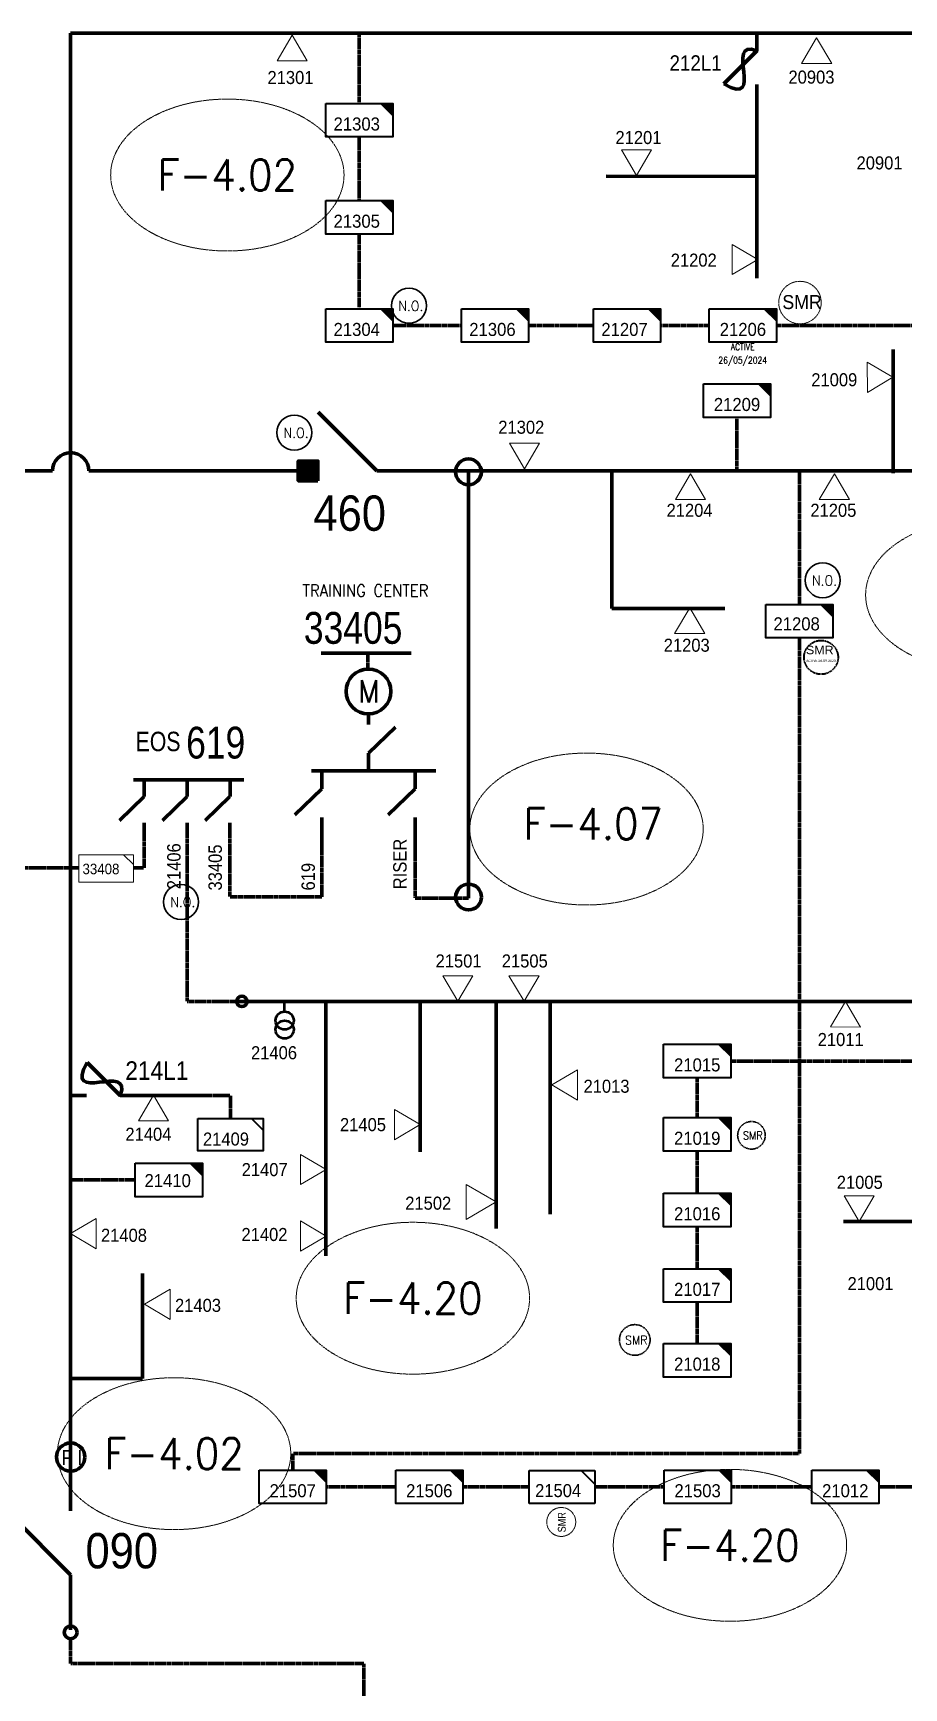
# Model space of a CAD drawing. Header units: metres. Extents: x 65984 to 144644, y -19036 to 23726.
# Drawn here: x 111578.6 to 111825.1, y 20995.5 to 21464 of the extents above; entities that cross this region are included whole.
import ezdxf
from ezdxf.enums import TextEntityAlignment as Align

# ---------------------------------------------------------------- set-up
doc = ezdxf.new("R2010")
doc.units = ezdxf.units.M
doc.header["$MEASUREMENT"] = 0
doc.linetypes.add('DGN Style 3', pattern=[0.013877, 0, -0.013877])
doc.linetypes.add('DGN Style 4', pattern=[1.6, 0.8, -0.4, 0, -0.4])
doc.layers.get('0').update_dxf_attribs({"color": 95, "lineweight": 40})
for name, color, linetype, lineweight in [('ABS', 7, 'Continuous', 40), ('ABS NUMBER', 112, 'Continuous', 30), ('d_eos', 111, 'Continuous', 40), ('d_eos no', 121, 'Continuous', 40), ('d_fco', 5, 'Continuous', 40), ('d_fco text', 95, 'Continuous', 40), ('d_oh branch', 94, 'Continuous', 40), ('d_switch', 95, 'Continuous', 40), ('d_tf', 1, 'Continuous', 40), ('d_tf no', 6, 'Continuous', 40), ('d_tf_200', 1, 'Continuous', 40), ('d_ug cable', 95, 'Continuous', 40), ('d_unit sub', 7, 'Continuous', 40), ('d_village name', 7, 'Continuous', 40), ('EARTH FAULT INDICATOR', 95, 'Continuous', 40), ('FDR  2  03', 240, 'Continuous', 40), ('FDR  4  02', 126, 'Continuous', 40), ('fedr no', 95, 'Continuous', 40), ('Level 37', 7, 'Continuous', 0), ('O H MAIN FEEDER', 4, 'Continuous', 100), ('SW N O', 114, 'Continuous', 30)]:
    doc.layers.add(name, color=color, linetype=linetype, lineweight=lineweight)
doc.styles.get("Standard").update_dxf_attribs({"font": 'txt.shx'})
doc.styles.add('Style-Andalus', font='andlso.ttf')
doc.styles.add('Style-Arial', font='arial.ttf')
doc.styles.add('Style-ENGINEERING', font='ENGINEERING.shx')
doc.styles.add('Style-msdefault', font='msdefault.shx')
doc.styles.add('Style-STANDARD', font='STANDARD.shx')

# ---------------------------------------------------------------- blocks, each defined once
blk = doc.blocks.new('TFU_15')
at = {"layer": 'd_tf_200', "color": 194, "linetype": 'Continuous', "lineweight": 53}
blk.add_line((0, 10), (0, 0), dxfattribs=at)
at = {"layer": 'd_tf_200', "color": 194, "linetype": 'Continuous', "lineweight": 53, "extrusion": (0, 0, -1)}
for centre in [(0, 30), (0, 20)]:
    blk.add_circle(centre, 10, dxfattribs=at)
blk = doc.blocks.new('*U849')
at = {"layer": 'ABS', "color": 7, "linetype": 'Continuous', "lineweight": 211, "ltscale": 0.246588}
for p, q in [((-8.32, 9.06), (-8.32, 16.62)), ((-8.32, 9.06), (8.3, -7.56)), ((-8.32, -16.6), (-8.32, -9.05))]:
    blk.add_line(p, q, dxfattribs=at)
blk = doc.blocks.new('*U847')
at = {"layer": 'd_eos', "color": 7, "linetype": 'Continuous', "lineweight": 211, "ltscale": 0.638341}
for p, q in [((2.81, 10.59), (-3.99, 17.6)), ((-4.63, 10.59), (-7.46, 10.59)), ((7.46, 10.59), (2.81, 10.59)), ((7.46, 13.65), (7.46, -17.57)), ((2.81, -1.55), (-3.99, 5.45)), ((-4.63, -1.55), (-7.46, -1.55)), ((7.46, -1.55), (2.81, -1.55)), ((2.81, -13.69), (-3.99, -6.69)), ((-4.64, -13.69), (-7.46, -13.69)), ((7.46, -13.7), (2.81, -13.7))]:
    blk.add_line(p, q, dxfattribs=at)
blk = doc.blocks.new('ABS2_1_1')
at = {"color": 0, "linetype": 'ByBlock', "lineweight": -2, "ltscale": 500}
for q in [(-29900, 43500), (0, 0)]:
    blk.add_line((0, 13600), q, dxfattribs=at)
at = {"color": 0, "linetype": 'ByBlock', "lineweight": -2, "ltscale": 500, "flags": 128}
for points in [[(5000, 43600), (-5000, 43600), (-5000, 53600), (5000, 53600)], [(3791, 49653), (3791, 49653), (3791, 49653)]]:
    blk.add_lwpolyline(points, close=True, dxfattribs=at)
at = {"color": 0, "linetype": 'ByBlock', "lineweight": -2, "ltscale": 500}
for points in [[(5000, 43600), (-5000, 43600), (5000, 53600), (-5000, 53600)], [(3791, 49653), (3791, 49653), (3791, 49653)]]:
    blk.add_solid(points, dxfattribs=at)
blk = doc.blocks.new('TF_8')
at = {"color": 0, "linetype": 'ByBlock', "lineweight": -2}
blk.add_line((6.3, 4.95), (9.9, 1.35), dxfattribs=at)
blk.add_3dface([(-10.1, 4.95), (9.9, 4.95), (9.9, -5.05), (-10.1, -5.05)], dxfattribs=at)
blk = doc.blocks.new('*U687')
at = {"layer": 'd_unit sub', "color": 2, "linetype": 'Continuous', "lineweight": 40}
for p, q in [((-9.2, 4.61), (9.19, 4.61)), ((-9.2, -4.58), (-9.2, 4.61)), ((9.19, 0.73), (5.31, 4.61)), ((5.97, 4.61), (9.19, 4.61)), ((9.19, 4.61), (9.19, 1.4)), ((9.19, 4.61), (9.19, -4.58)), ((9.19, -4.58), (-9.2, -4.58))]:
    blk.add_line(p, q, dxfattribs=at)
blk = doc.blocks.new('exist.us-1000kva')
at = {"color": 0, "linetype": 'ByBlock', "lineweight": -2, "flags": 128}
blk.add_lwpolyline([(39.99, 12.92), (32.8, 20), (40, 20)], close=True, dxfattribs=at)
at = {"color": 0, "linetype": 'ByBlock', "lineweight": -2, "extrusion": (0, 0, -1)}
blk.add_solid([(-39.99, 12.92), (-32.8, 20), (-40, 20)], dxfattribs=at)
at = {"color": 0, "linetype": 'ByBlock', "lineweight": -2, "xscale": 2, "yscale": 2}
blk.add_blockref('TF_8', (20.2, 10.1), dxfattribs=at)
blk = doc.blocks.new('*U892')
at = {"layer": 'SW N O', "color": 3}
blk.add_circle((0, 0), 16.8, dxfattribs=at)
at = {"layer": 'SW N O', "color": 3, "style": 'Style-STANDARD'}
blk.add_text('N.O.', height=9.6, dxfattribs=at).set_placement((1.7, -0.2), align=Align.MIDDLE_CENTER)
blk = doc.blocks.new('*U899')
at = {"layer": 'd_eos', "color": 7, "linetype": 'Continuous', "lineweight": 211, "ltscale": 0.682965}
for p, q in [((1.05, 11.34), (-5.74, 18.34)), ((5.7, 14.01), (5.7, -18.32)), ((-6.39, 11.34), (-14.91, 11.34)), ((5.7, 11.34), (1.05, 11.34)), ((5.7, -0.8), (10.35, -0.8)), ((10.35, -0.8), (17.15, -7.81)), ((17.79, -0.8), (20.62, -0.8)), ((1.05, -12.95), (-5.75, -5.95)), ((-6.39, -12.95), (-14.92, -12.95)), ((5.7, -12.95), (1.05, -12.95))]:
    blk.add_line(p, q, dxfattribs=at)
blk = doc.blocks.new('*U898')
at = {"layer": 'FDR  2  03', "color": 7, "linetype": 'Continuous', "lineweight": 140}
blk.add_line((-12.49, 30.97), (12.96, 30.97), dxfattribs=at)
at = {"layer": 'FDR  2  03', "color": 7, "linetype": 'DGN Style 3', "lineweight": 140}
blk.add_line((0.69, 26.43), (0.69, 30.97), dxfattribs=at)
at = {"layer": 'FDR  2  03', "color": 7, "linetype": 'Continuous', "lineweight": 140}
blk.add_circle((0.88, 20.09), 6.34, dxfattribs=at)
at = {"layer": 'd_eos', "color": 7, "linetype": 'Continuous', "lineweight": 211, "ltscale": 0.682965, "xscale": 1.086470486051024, "yscale": 1.086470486051024, "zscale": 1.086470486051024, "rotation": 90.00000000000006}
blk.add_blockref('*U899', (0.01, -8.61), dxfattribs=at)
at = {"layer": 'FDR  4  02', "color": 7, "linetype": 'Continuous', "lineweight": 140, "style": 'Style-STANDARD'}
blk.add_text('M', height=6.38, dxfattribs=at).set_placement((1.03, 20.13), align=Align.MIDDLE_CENTER)
blk = doc.blocks.new('FUSE01')
at = {"color": 0, "linetype": 'ByBlock', "lineweight": -2}
blk.add_line((0, -17.15), (0, -22.55), dxfattribs=at)
at = {"color": 0, "linetype": 'ByBlock', "lineweight": -2, "flags": 128}
blk.add_lwpolyline([(0, 0.05), (0, -5.75), (-11.2, -16.95)], dxfattribs=at)
at = {"color": 0, "linetype": 'ByBlock', "lineweight": -2}
blk.add_open_spline([(-11.2, -16.95), (3.4, -25.35), (-11.6, -1.35), (0, -5.75)], degree=3, dxfattribs=at)
blk = doc.blocks.new('*U906')
at = {"layer": 'EARTH FAULT INDICATOR', "color": 2, "linetype": 'Continuous', "lineweight": 100}
blk.add_circle((0.02, 0.13), 4, dxfattribs=at)
at = {"layer": 'EARTH FAULT INDICATOR', "color": 2, "lineweight": 140, "style": 'Style-Andalus', "width": 0.9}
blk.add_text('F I', height=4.234, dxfattribs=at).set_placement((-2.61, 2.11), align=Align.TOP_LEFT)
blk = doc.blocks.new('TRA1_561')
at = {"layer": 'd_tf', "color": 1, "linetype": 'Continuous', "lineweight": 0, "ltscale": 0.000426762, "flags": 128}
blk.add_lwpolyline([(10, -16.9), (0, 0.1), (-10, -16.9)], close=True, dxfattribs=at)
blk = doc.blocks.new('TRA1_560')
at = {"layer": 'd_tf', "color": 1, "linetype": 'Continuous', "lineweight": 0, "ltscale": 0.000426762, "xscale": 1.000046566088347, "yscale": 1.000046566088347, "zscale": 1.000046566088347, "rotation": 180.0000042736749}
blk.add_blockref('TRA1_561', (0, 0), dxfattribs=at)
blk = doc.blocks.new('TRA1_587')
at = {"layer": 'd_tf', "color": 1, "linetype": 'Continuous', "lineweight": 0, "ltscale": 0.000426762, "flags": 128}
blk.add_lwpolyline([(10, -17), (0, 0), (-10, -17)], close=True, dxfattribs=at)
blk = doc.blocks.new('TRA1_586')
at = {"layer": 'd_tf', "color": 1, "linetype": 'Continuous', "lineweight": 0, "ltscale": 0.000426762, "xscale": 1.000046566088347, "yscale": 1.000046566088347, "zscale": 1.000046566088347, "rotation": 180.0000042736749}
blk.add_blockref('TRA1_587', (0, 0), dxfattribs=at)
blk = doc.blocks.new('TRA1_589')
at = {"layer": 'd_tf', "color": 194, "linetype": 'Continuous', "lineweight": 0, "ltscale": 0.000426762, "flags": 128}
blk.add_lwpolyline([(10, -17), (0, 0), (-10, -17)], close=True, dxfattribs=at)
blk = doc.blocks.new('TRA1_588')
at = {"layer": 'd_tf', "color": 194, "linetype": 'Continuous', "lineweight": 0, "ltscale": 0.000426762, "xscale": 1.000046566088347, "yscale": 1.000046566088347, "zscale": 1.000046566088347, "rotation": 180.0000042736749}
blk.add_blockref('TRA1_589', (0, 0), dxfattribs=at)
blk = doc.blocks.new('TRA1_591')
at = {"layer": 'd_tf', "color": 194, "linetype": 'Continuous', "lineweight": 0, "ltscale": 0.000426762, "flags": 128}
blk.add_lwpolyline([(10.02, -17.04), (0.02, -0.04), (-9.98, -17.04)], close=True, dxfattribs=at)
blk = doc.blocks.new('TRA1_590')
at = {"layer": 'd_tf', "color": 194, "linetype": 'Continuous', "lineweight": 0, "ltscale": 0.000426762, "xscale": 1.000046566088347, "yscale": 1.000046566088347, "zscale": 1.000046566088347, "rotation": 180.0000042736749}
blk.add_blockref('TRA1_591', (0, 0), dxfattribs=at)
blk = doc.blocks.new('TRA1_630')
at = {"layer": 'd_tf', "color": 1, "linetype": 'Continuous', "lineweight": 0, "ltscale": 0.000426762, "flags": 128}
blk.add_lwpolyline([(10.1, -17), (0.1, 0), (-9.9, -17)], close=True, dxfattribs=at)
blk = doc.blocks.new('TRA1_629')
at = {"layer": 'd_tf', "color": 1, "linetype": 'Continuous', "lineweight": 0, "ltscale": 0.000426762, "xscale": 1.000046566088347, "yscale": 1.000046566088347, "zscale": 1.000046566088347, "rotation": 180.0000042736749}
blk.add_blockref('TRA1_630', (0, 0), dxfattribs=at)
blk = doc.blocks.new('TRA1_601')
at = {"layer": 'd_tf', "color": 94, "linetype": 'Continuous', "lineweight": 0, "ltscale": 0.000426762, "flags": 128}
blk.add_lwpolyline([(10, -17), (0, 0), (-10, -17)], close=True, dxfattribs=at)
blk = doc.blocks.new('TRA1_600')
at = {"layer": 'd_tf', "color": 94, "linetype": 'Continuous', "lineweight": 0, "ltscale": 0.000426762, "xscale": 1.000046566088347, "yscale": 1.000046566088347, "zscale": 1.000046566088347, "rotation": 180.0000042736749}
blk.add_blockref('TRA1_601', (0, 0), dxfattribs=at)
blk = doc.blocks.new('*U3522')
at = {"layer": 'SW N O', "color": 2, "linetype": 'DGN Style 4'}
blk.add_circle((0, 0), 16.8, dxfattribs=at)
at = {"layer": 'SW N O', "color": 1, "linetype": 'DGN Style 4', "style": 'Style-STANDARD'}
blk.add_text('SMR', height=9.6, dxfattribs=at).set_placement((1.7, -0.2), align=Align.MIDDLE_CENTER)
blk = doc.blocks.new('*U3831')
at = {"color": 2, "linetype": 'DGN Style 3'}
blk.add_circle((0, 0), 40.1, dxfattribs=at)
at = {"color": 1, "style": 'Style-ENGINEERING', "width": 1.09375}
blk.add_text('SMR', height=20.04, dxfattribs=at).set_placement((29.5, 7.3), align=Align.RIGHT)
at = {"color": 7, "true_color": 0xffffff, "insert": (-35.1, -5.1), "char_height": 5.833, "width": 324.554, "attachment_point": 1}
blk.add_mtext('\\fCalibri|b0|i0|c178178|p39;ACTIVE 26.09.2023\\P', dxfattribs=at)

msp = doc.modelspace()

# ---------------------------------------------------------------- linework, layer by layer
at = {"layer": 'd_oh branch', "color": 1, "linetype": 'Continuous', "lineweight": 100}
for p, q in [((111783.48, 21444.95), (111783.48, 21394.64)), ((111783.41, 21423.45), (111740.84, 21423.48)), ((111605.99, 21163.24), (111626.26, 21163.24)), ((111609.63, 21083.11), (111609.63, 21112.79)), ((111589.27, 21083.11), (111609.63, 21083.11))]:
    msp.add_line(p, q, dxfattribs=at)
at = {"layer": 'd_oh branch', "color": 194, "linetype": 'Continuous', "lineweight": 100}
for p, q in [((111821.99, 21339.45), (111821.99, 21374.43)), ((111742.37, 21340.05), (111742.37, 21301.13)), ((111742.37, 21301.13), (111774.35, 21301.13)), ((111661.5, 21117.83), (111661.5, 21189.88)), ((111688.17, 21147.27), (111688.17, 21189.88)), ((111709.71, 21125.55), (111709.71, 21189.88)), ((111845.27, 21189.88), (111724.99, 21189.88))]:
    msp.add_line(p, q, dxfattribs=at)
at = {"layer": 'd_oh branch', "color": 94, "linetype": 'Continuous', "lineweight": 100}
msp.add_line((111833.23, 21127.59), (111807.94, 21127.58), dxfattribs=at)
at = {"layer": 'd_ug cable', "color": 1, "linetype": 'DGN Style 3', "lineweight": 100}
for p, q in [((111860.78, 21381.21), (111788.98, 21381.21)), ((111607.56, 21139.32), (111589.27, 21139.32))]:
    msp.add_line(p, q, dxfattribs=at)
at = {"layer": 'd_ug cable', "color": 194, "linetype": 'DGN Style 3', "lineweight": 100}
for p, q in [((111777.83, 21340.05), (111777.83, 21355.21)), ((111660.35, 21240.42), (111660.35, 21219.5)), ((111766.56, 21135.57), (111766.56, 21147.47))]:
    msp.add_line(p, q, dxfattribs=at)
at = {"layer": 'd_ug cable', "color": 1, "linetype": 'DGN Style 3', "lineweight": 100, "flags": 128}
for points in [[(111670.95, 21464), (111670.95, 21444.1)], [(111670.95, 21434.62), (111670.95, 21416.59)], [(111670.95, 21407.1), (111670.95, 21386.27)], [(111699.86, 21381.21), (111680.44, 21381.21)], [(111737.25, 21381.21), (111718.84, 21381.21)], [(111770, 21381.21), (111756.22, 21381.21)], [(111626.26, 21163.24), (111634.52, 21163.24), (111634.52, 21156.74)]]:
    msp.add_lwpolyline(points, dxfattribs=at)
at = {"layer": 'd_ug cable', "color": 194, "linetype": 'DGN Style 3', "lineweight": 100, "flags": 128}
for points in [[(111776.05, 21172.99), (111878.97, 21172.99), (111878.97, 21333.64), (111925.53, 21333.64), (111925.53, 21370.19)], [(111795.48, 21340.05), (111795.48, 21302.24)], [(111574.76, 21253.08), (111574.76, 21227.71), (111591.55, 21227.71)], [(111607.04, 21227.71), (111610.07, 21227.71), (111610.07, 21237.63)], [(111622.22, 21237.63), (111622.22, 21189.88), (111637.73, 21189.88)], [(111634.36, 21237.63), (111634.36, 21219.5), (111660.35, 21219.5)], [(111686.74, 21232.72), (111686.74, 21219.09), (111701.88, 21219.09)], [(111766.56, 21156.96), (111766.56, 21168.25)], [(111766.56, 21114.19), (111766.56, 21126.08)], [(111766.56, 21093.02), (111766.56, 21104.92)]]:
    msp.add_lwpolyline(points, dxfattribs=at)
at = {"layer": 'd_ug cable', "color": 94, "linetype": 'DGN Style 3', "lineweight": 100, "flags": 128}
for points in [[(111795.48, 21292.76), (111795.48, 21061.85), (111652.1, 21061.85), (111652.1, 21057.17)], [(111661.59, 21052.43), (111681.25, 21052.43)], [(111700.22, 21052.43), (111718.98, 21052.43)], [(111737.64, 21052.43), (111757.19, 21052.43)], [(111776.17, 21052.43), (111798.97, 21052.43)], [(111817.94, 21052.43), (111841.48, 21052.43)]]:
    msp.add_lwpolyline(points, dxfattribs=at)
at = {"layer": 'd_ug cable', "color": 1, "linetype": 'DGN Style 3', "lineweight": 140, "flags": 128}
msp.add_lwpolyline([(111672.25, 20914.64), (111672.25, 21002.44), (111589.27, 21002.44), (111589.27, 21009.79)], dxfattribs=at)
at = {"layer": 'd_ug cable', "color": 2, "linetype": 'DGN Style 3', "lineweight": 13}
for centre, radius in [((111795.66, 21387.71), 6.02), ((111728.1, 21042.5), 4.1)]:
    msp.add_circle(centre, radius, dxfattribs=at)
at = {"layer": 'FDR  4  02', "color": 1, "linetype": 'Continuous'}
msp.add_line((111589.27, 21137.68), (111589.27, 21464), dxfattribs=at)
at = {"layer": 'fedr no', "color": 82, "linetype": 'DGN Style 3', "lineweight": 13, "true_color": 0x1dc70e}
for centre in [(111633.61, 21423.82), (111847.26, 21304.94), (111735.25, 21238.67), (111686.12, 21105.84), (111618.54, 21061.83), (111775.85, 21035.88)]:
    msp.add_ellipse(centre, major_axis=(33.02, 0), ratio=0.651175, dxfattribs=at)
at = {"layer": 'O H MAIN FEEDER', "color": 1, "lineweight": 211, "ltscale": 0.498271}
for p, q in [((111589.27, 21053.23), (111589.27, 21464)), ((111589.27, 21011.96), (111589.27, 21021.42))]:
    msp.add_line(p, q, dxfattribs=at)
at = {"layer": 'O H MAIN FEEDER', "color": 36, "lineweight": 211, "ltscale": 0.498271}
for p, q in [((111584.1, 21340.05), (111491.56, 21340.05)), ((111657.65, 21340.05), (111594.45, 21340.05))]:
    msp.add_line(p, q, dxfattribs=at)
at = {"layer": 'O H MAIN FEEDER', "color": 194, "lineweight": 211, "ltscale": 0.498271}
for p, q in [((111934.92, 21340.05), (111681.77, 21340.05)), ((111701.88, 21340.05), (111701.88, 21219.09))]:
    msp.add_line(p, q, dxfattribs=at)
at = {"layer": 'O H MAIN FEEDER', "color": 1, "lineweight": 211, "ltscale": 0.498271, "flags": 128}
msp.add_lwpolyline([(112049.89, 21464), (111589.27, 21464)], dxfattribs=at)
at = {"layer": 'O H MAIN FEEDER', "color": 194, "lineweight": 211, "ltscale": 0.498271, "flags": 128}
msp.add_lwpolyline([(111637.73, 21189.88), (111724.99, 21189.88), (111724.99, 21129.62)], dxfattribs=at)
at = {"layer": 'O H MAIN FEEDER', "color": 194, "ltscale": 0.426762}
for centre, radius in [((111701.84, 21339.78), 3.65), ((111701.87, 21219.42), 3.65), ((111637.73, 21189.88), 1.46)]:
    msp.add_circle(centre, radius, dxfattribs=at)
at = {"layer": 'O H MAIN FEEDER', "color": 1, "lineweight": 211, "ltscale": 0.498271}
msp.add_circle((111589.27, 21011.24), 1.8, dxfattribs=at)
at = {"layer": 'O H MAIN FEEDER', "color": 36, "lineweight": 211, "ltscale": 0.498271}
msp.add_arc((111589.27, 21340.05), 5.17, 0, 180, dxfattribs=at)

# ---------------------------------------------------------------- block references
at = {"color": 1, "xscale": 0.12, "yscale": 0.12, "zscale": 0.12}
msp.add_blockref('*U3831', (111801.63, 21287.27), dxfattribs=at)
at = {"layer": 'ABS', "color": 7, "linetype": 'Continuous', "lineweight": 211, "ltscale": 0.829472, "xscale": 0.000555747191877611, "yscale": -0.0005557471918776113, "zscale": 0.0003680335276451397, "rotation": 270.0000000000002}
msp.add_blockref('ABS2_1_1', (111683.46, 21340.05), dxfattribs=at)
at = {"layer": 'ABS', "color": 7, "linetype": 'Continuous', "lineweight": 211, "ltscale": 0.246588, "rotation": 180}
msp.add_blockref('*U849', (111580.95, 21036.63), dxfattribs=at)
at = {"layer": 'd_eos', "color": 7, "linetype": 'Continuous', "lineweight": 211, "ltscale": 0.682965}
msp.add_blockref('*U898', (111672.66, 21257.53), dxfattribs=at)
at = {"layer": 'd_eos', "color": 7, "linetype": 'Continuous', "lineweight": 211, "ltscale": 0.638341, "rotation": 90.00000000000006}
msp.add_blockref('*U847', (111620.67, 21245.09), dxfattribs=at)
at = {"layer": 'd_fco', "color": 1, "linetype": 'Continuous', "lineweight": 100, "xscale": 0.8364540426468796, "yscale": 0.8364540426468796, "zscale": 0.4182270213234398}
msp.add_blockref('FUSE01', (111783.48, 21463.81), dxfattribs=at)
at = {"layer": 'd_fco', "color": 1, "linetype": 'Continuous', "lineweight": 100, "xscale": 0.8364540426468796, "yscale": 0.8364540426468796, "zscale": 0.4182270213234398, "rotation": 270}
msp.add_blockref('FUSE01', (111608.13, 21163.24), dxfattribs=at)
at = {"layer": 'd_tf', "color": 1, "linetype": 'Continuous', "lineweight": 0, "ltscale": 0.000426762, "xscale": 0.4267628141947012, "yscale": 0.4267628141947012, "zscale": 0.4267628141947012}
for name, p, rotation in [('TRA1_560', (111651.95, 21463.36), 179.9082192556203), ('TRA1_629', (111749.42, 21423.71), 359.9082192556203), ('TRA1_629', (111783.69, 21399.93), 89.90821925562032), ('TRA1_560', (111612.74, 21163.27), 179.9082192556203), ('TRA1_586', (111589.26, 21124.12), 269.9082192556203), ('TRA1_586', (111610.19, 21104.11), 269.9082192556203)]:
    msp.add_blockref(name, p, dxfattribs=dict(at, rotation=rotation))
at = {"layer": 'd_tf', "color": 1, "linetype": 'Continuous', "lineweight": 0, "ltscale": 0.000426762, "extrusion": (0, 0, -1), "xscale": 0.4267628141947012, "yscale": 0.4267628141947012, "zscale": 0.4267628141947012, "rotation": 179.9082192556203}
msp.add_blockref('TRA1_629', (-111800.41, 21462.65), dxfattribs=at)
at = {"layer": 'd_tf', "color": 194, "linetype": 'Continuous', "lineweight": 0, "ltscale": 0.000426762, "extrusion": (0, 0, -1), "xscale": 0.4267628141947012, "yscale": 0.4267628141947012, "zscale": 0.4267628141947012, "rotation": 269.9082192556203}
for p in [(-111821.98, 21366.56), (-111688.13, 21154.98)]:
    msp.add_blockref('TRA1_588', p, dxfattribs=at)
at = {"layer": 'd_tf', "color": 194, "linetype": 'Continuous', "lineweight": 0, "ltscale": 0.000426762}
for name, p, xscale, yscale, zscale, rotation in [('TRA1_588', (111717.67, 21340.65), 0.4267628141947012, 0.4267628141947012, 0.4267628141947012, 359.9082192556203), ('TRA1_588', (111764.69, 21339.22), 0.4267628141947012, 0.4267628141947012, 0.4267628141947012, 179.9082192556203), ('TRA1_588', (111805.39, 21339.22), 0.4267628141947012, 0.4267628141947012, 0.4267628141947012, 179.9082192556203), ('TRA1_588', (111764.46, 21301.26), 0.4267628141947012, 0.4267628141947012, 0.4267628141947012, 179.9082192556203), ('TRA1_588', (111698.84, 21189.89), 0.4267628141947012, 0.4267628141947012, 0.4267628141947012, 359.9082192556203), ('TRA1_588', (111717.57, 21189.89), 0.4267628141947012, 0.4267628141947012, 0.4267628141947012, 359.9082192556203), ('TRA1_588', (111808.57, 21189.88), 0.4267628141947012, 0.4267628141947012, 0.4267628141947012, 179.9082192556203), ('TRA1_588', (111725.47, 21166.23), 0.4267628141947012, 0.4267628141947012, 0.4267628141947012, 269.9082192556203), ('TRA1_588', (111661.53, 21142.27), 0.4267628141947012, 0.4267628141947012, 0.4267628141947012, 89.90821925562032), ('TRA1_590', (111709.68, 21133.09), 0.497447008668947, 0.497447008668947, 0.497447008668947, 89.90821925562032), ('TRA1_588', (111661.53, 21123.43), 0.4267628141947012, 0.4267628141947012, 0.4267628141947012, 89.90821925562032)]:
    msp.add_blockref(name, p, dxfattribs=dict(at, xscale=xscale, yscale=yscale, zscale=zscale, rotation=rotation))
at = {"layer": 'd_tf', "color": 94, "linetype": 'Continuous', "lineweight": 0, "ltscale": 0.000426762, "xscale": 0.4267628141947012, "yscale": 0.4267628141947012, "zscale": 0.4267628141947012, "rotation": 359.9082192556203}
msp.add_blockref('TRA1_600', (111812.38, 21127.6), dxfattribs=at)
at = {"layer": 'd_tf_200', "color": 194, "linetype": 'Continuous', "lineweight": 53, "extrusion": (0, 0, -1), "xscale": 0.2560573599939425, "yscale": 0.2560573599939425, "zscale": 0.2560573599939425, "rotation": 179.9999999999999}
msp.add_blockref('TFU_15', (-111649.82, 21189.57), dxfattribs=at)
at = {"layer": 'd_unit sub', "color": 1, "linetype": 'Continuous', "lineweight": 40, "xscale": 0.47433167287538, "yscale": 0.47433167287538, "zscale": 0.4267622666565712, "rotation": 359.9999999999999}
for p in [(111661.47, 21434.62), (111661.47, 21407.1), (111661.47, 21376.46), (111699.86, 21376.46), (111737.25, 21376.46), (111607.56, 21134.58)]:
    msp.add_blockref('exist.us-1000kva', p, dxfattribs=at)
at = {"layer": 'd_unit sub', "color": 2, "linetype": 'Continuous', "lineweight": 40, "xscale": 0.47433167287538, "yscale": 0.47433167287538, "zscale": 0.4267622666565712, "rotation": 359.9999999999999}
for p in [(111770, 21376.46), (111786, 21292.76), (111757.08, 21147.47), (111757.08, 21083.53)]:
    msp.add_blockref('exist.us-1000kva', p, dxfattribs=at)
at = {"layer": 'd_unit sub', "color": 194, "linetype": 'Continuous', "lineweight": 40, "xscale": 0.47433167287538, "yscale": 0.47433167287538, "zscale": 0.4267622666565712, "rotation": 359.9999999999999}
for p in [(111768.34, 21355.21), (111757.08, 21168.25), (111757.08, 21126.08), (111757.08, 21104.7)]:
    msp.add_blockref('exist.us-1000kva', p, dxfattribs=at)
at = {"layer": 'd_unit sub', "color": 194, "linetype": 'Continuous', "lineweight": 13, "xscale": 0.774505510886277, "yscale": 0.774505510886277, "zscale": 0.3428416544978387, "rotation": 359.9999999999999}
msp.add_blockref('TF_8', (111599.38, 21227.55), dxfattribs=at)
at = {"layer": 'd_unit sub', "color": 1, "linetype": 'Continuous', "lineweight": 40, "xscale": 0.9217068766991139, "yscale": 0.9217068766991139, "zscale": 0.4267622666565712}
msp.add_blockref('TF_8', (111634.61, 21152.18), dxfattribs=at)
at = {"layer": 'd_unit sub', "color": 94, "linetype": 'Continuous', "lineweight": 40, "xscale": 0.47433167287538, "yscale": 0.47433167287538, "zscale": 0.4267622666565712, "rotation": 359.9999999999999}
for p in [(111607.56, 21134.58), (111642.61, 21047.68), (111681.25, 21047.68), (111757.19, 21047.68), (111798.97, 21047.68)]:
    msp.add_blockref('exist.us-1000kva', p, dxfattribs=at)
at = {"layer": 'd_unit sub', "color": 2, "linetype": 'Continuous', "lineweight": 40, "xscale": 1.014612674800173, "yscale": 1.014612674800173, "zscale": 1.014612674800173}
msp.add_blockref('*U687', (111728.32, 21052.41), dxfattribs=at)
at = {"layer": 'EARTH FAULT INDICATOR', "color": 2, "linetype": 'Continuous', "lineweight": 100}
msp.add_blockref('*U906', (111589.25, 21060.73), dxfattribs=at)
at = {"layer": 'SW N O', "color": 3, "xscale": 0.2950694635422144, "yscale": 0.2950694635422144, "zscale": 0.2950694635422144}
for p in [(111685.03, 21386.81), (111652.57, 21350.89), (111802.1, 21309.09), (111620.51, 21218.04)]:
    msp.add_blockref('*U892', p, dxfattribs=at)
at = {"layer": 'SW N O', "color": 1, "linetype": 'DGN Style 4'}
for p, xscale, yscale, zscale in [((111781.93, 21151.95), 0.2326286703080342, 0.2326286703080342, 0.2326286703080342), ((111748.9, 21094.02), 0.2584763003422603, 0.2584763003422603, 0.2584763003422603)]:
    msp.add_blockref('*U3522', p, dxfattribs=dict(at, xscale=xscale, yscale=yscale, zscale=zscale))

# ---------------------------------------------------------------- texts
at = {"layer": 'ABS NUMBER', "color": 7, "lineweight": 140, "style": 'Style-Arial', "width": 0.88}
for s, p in [('460', (111657.99, 21333.1)), ('090', (111593.47, 21039.36))]:
    msp.add_text(s, height=10, dxfattribs=at).set_placement(p, align=Align.TOP_LEFT)
at = {"layer": 'd_eos no', "color": 7, "linetype": 'Continuous', "lineweight": 140, "style": 'Style-msdefault', "width": 0.833333}
for s, p in [('33405', (111655.26, 21300.11)), ('619', (111621.95, 21267.63))]:
    msp.add_text(s, height=9, dxfattribs=at).set_placement(p, align=Align.TOP_LEFT)
at = {"layer": 'd_eos no', "color": 7, "linetype": 'Continuous', "lineweight": 53, "style": 'Style-msdefault', "width": 0.818182}
msp.add_text('EOS', height=5.5, dxfattribs=at).set_placement((111607.65, 21266.21), align=Align.TOP_LEFT)
at = {"layer": 'd_fco text', "color": 1, "linetype": 'Continuous', "lineweight": 80, "style": 'Style-msdefault', "width": 0.916667}
for s, height, p in [('212L1', 4.325, (111758.75, 21457.71)), ('214L1', 5.237, (111604.74, 21172.9))]:
    msp.add_text(s, height=height, dxfattribs=at).set_placement(p, align=Align.TOP_LEFT)
at = {"layer": 'd_switch', "color": 194, "linetype": 'Continuous', "lineweight": 30, "style": 'Style-ENGINEERING', "width": 0.921053}
for s, p in [('21406', (111616.58, 21221.62)), ('33405', (111628.26, 21221.27)), ('RISER', (111680.55, 21221.62)), ('619', (111654.59, 21221.27))]:
    msp.add_text(s, height=3.8, rotation=90, dxfattribs=at).set_placement(p, align=Align.TOP_LEFT)
at = {"layer": 'd_tf no', "color": 1, "linetype": 'Continuous', "lineweight": 40, "style": 'Style-msdefault'}
for s, height, width, p in [('21301', 3.7, 0.945946, (111644.97, 21453.28)), ('20903', 3.7, 0.945946, (111792.4, 21453.39)), ('21303', 3.7, 0.953514, (111663.67, 21440.12)), ('21201', 3.7, 0.945946, (111743.44, 21436.29)), ('20901', 3.7, 0.945946, (111811.67, 21429.11)), ('21305', 3.7, 0.953514, (111663.67, 21412.6)), ('21202', 3.7, 0.945946, (111759.09, 21401.58)), ('SMR', 3.963, 0.945946, (111790.68, 21389.84)), ('21304', 3.7, 0.953514, (111663.67, 21381.96)), ('21306', 3.7, 0.953514, (111702.07, 21381.96)), ('21207', 3.7, 0.953514, (111739.45, 21381.96)), ('21404', 3.7, 0.945946, (111604.76, 21154.12)), ('21409', 3.7, 0.945946, (111626.72, 21152.75)), ('21410', 3.7, 0.953514, (111610.17, 21140.98)), ('21408', 3.7, 0.945946, (111597.85, 21125.51)), ('21403', 3.7, 0.945946, (111618.8, 21105.67))]:
    msp.add_text(s, height=height, dxfattribs=dict(at, width=width)).set_placement(p, align=Align.TOP_LEFT)
at = {"layer": 'd_tf no', "color": 2, "linetype": 'Continuous', "lineweight": 40, "style": 'Style-msdefault'}
for s, width, p in [('21206', 0.953514, (111772.95, 21381.96)), ('21019', 0.953514, (111760.02, 21152.97)), ('21018', 0.953514, (111760.02, 21089.03)), ('21504', 0.945946, (111720.71, 21053.23))]:
    msp.add_text(s, height=3.7, dxfattribs=dict(at, width=width)).set_placement(p, align=Align.TOP_LEFT)
at = {"layer": 'd_tf no', "color": 194, "linetype": 'Continuous', "lineweight": 40, "style": 'Style-msdefault', "width": 0.945946}
for s, p in [('21009', (111798.86, 21364.01)), ('21501', (111692.54, 21199.47)), ('21505', (111711.27, 21199.47))]:
    msp.add_text(s, height=3.7, dxfattribs=at).set_placement(p)
at = {"layer": 'd_tf no', "color": 194, "linetype": 'Continuous', "lineweight": 40, "style": 'Style-msdefault'}
for s, width, p in [('21209', 0.953514, (111771.28, 21360.71)), ('21302', 0.945946, (111710.29, 21354.27)), ('21204', 0.945946, (111757.9, 21330.76)), ('21205', 0.945946, (111798.6, 21330.76)), ('21203', 0.945946, (111757.1, 21292.56)), ('21011', 0.945946, (111800.67, 21180.93)), ('21406', 0.945946, (111640.31, 21177.19)), ('21015', 0.953514, (111760.02, 21173.75)), ('21013', 0.945946, (111734.41, 21167.7)), ('21405', 0.945946, (111665.49, 21156.83)), ('21407', 0.945946, (111637.67, 21144.1)), ('21502', 0.945946, (111683.95, 21134.6)), ('21016', 0.953514, (111760.02, 21131.59)), ('21402', 0.945946, (111637.61, 21125.73)), ('21017', 0.953514, (111760.02, 21110.2))]:
    msp.add_text(s, height=3.7, dxfattribs=dict(at, width=width)).set_placement(p, align=Align.TOP_LEFT)
at = {"layer": 'd_tf no', "color": 121, "linetype": 'Continuous', "lineweight": 40, "style": 'Style-msdefault', "width": 0.953514}
msp.add_text('21208', height=3.7, dxfattribs=at).set_placement((111788.16, 21298.61), align=Align.TOP_LEFT)
at = {"layer": 'd_tf no', "color": 194, "linetype": 'Continuous', "lineweight": 13, "style": 'Style-msdefault', "width": 0.945946}
msp.add_text('33408', height=2.972, dxfattribs=at).set_placement((111592.62, 21228.85), align=Align.TOP_LEFT)
at = {"layer": 'd_tf no', "color": 94, "linetype": 'Continuous', "lineweight": 40, "style": 'Style-msdefault'}
for s, width, p in [('21005', 0.945946, (111806.07, 21140.51)), ('21001', 0.945946, (111809.12, 21111.82)), ('21507', 0.953514, (111645.55, 21053.19)), ('21506', 0.953514, (111684.19, 21053.19)), ('21503', 0.953514, (111760.13, 21053.19)), ('21012', 0.953514, (111801.91, 21053.19))]:
    msp.add_text(s, height=3.7, dxfattribs=dict(at, width=width)).set_placement(p, align=Align.TOP_LEFT)
at = {"layer": 'd_tf no', "color": 111, "linetype": 'Continuous', "lineweight": 13, "insert": (111779.45, 21372.96), "char_height": 1.9012, "attachment_point": 5, "line_spacing_factor": 1.2, "style": 'Style-STANDARD'}
msp.add_mtext('\\H1x;\\W0.909091;ACTIVE\\P26/05/2024', dxfattribs=at)
at = {"layer": 'd_village name', "color": 7, "linetype": 'Continuous', "lineweight": 53, "style": 'Style-STANDARD'}
msp.add_text('TRAINING CENTER', height=3.3809, dxfattribs=at).set_placement((111672.69, 21306.16), align=Align.MIDDLE_CENTER)
at = {"layer": 'fedr no', "color": 6, "linetype": 'Continuous', "lineweight": 40, "char_height": 8.852, "attachment_point": 5, "style": 'Style-STANDARD'}
for s, insert in [('F-4.02', (111633.61, 21423.82)), ('F-4.07', (111737.18, 21240.16)), ('F-4.20', (111686.12, 21105.84)), ('F-4.02', (111618.54, 21061.83)), ('F-4.20', (111775.85, 21035.88))]:
    msp.add_mtext(s, dxfattribs=dict(at, insert=insert))
at = {"layer": 'Level 37', "color": 1, "linetype": 'Continuous', "lineweight": 13, "style": 'Style-msdefault', "width": 0.86}
msp.add_text('SMR', height=2.234, rotation=89.9996, dxfattribs=at).set_placement((111729.37, 21045.27), align=Align.RIGHT)

doc.saveas('drawing.dxf')
